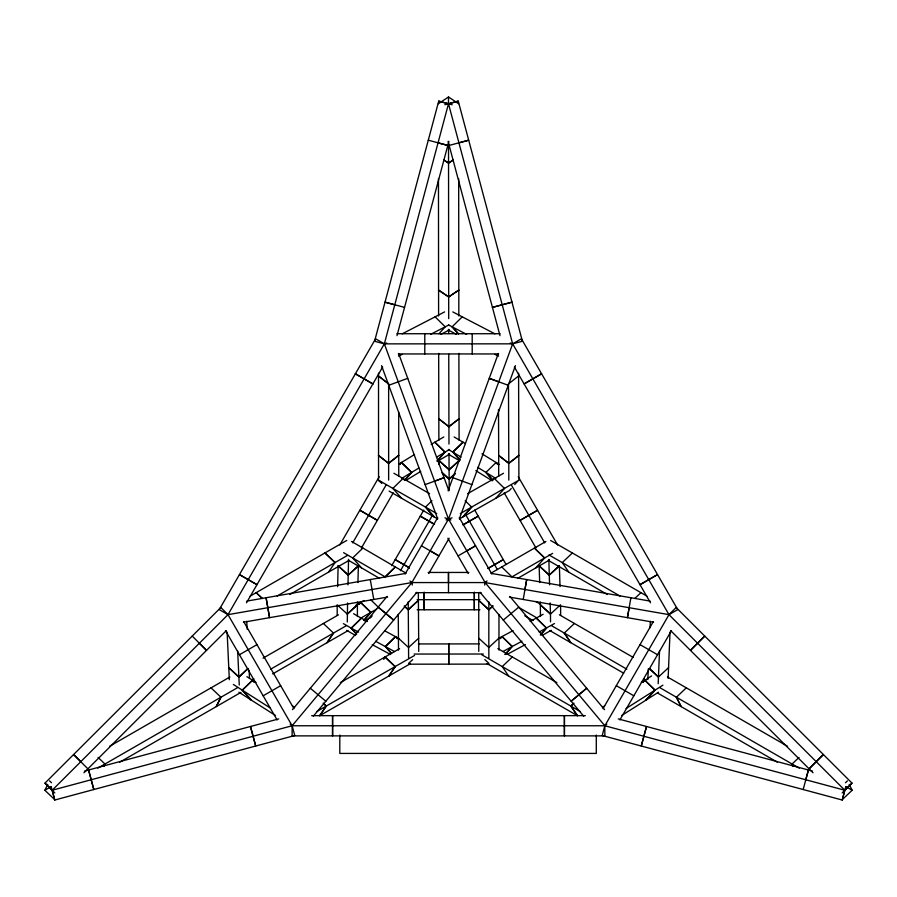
<?xml version="1.0" encoding="UTF-8"?>
<svg xmlns="http://www.w3.org/2000/svg" width="897" height="897" viewBox="0 0 897 897"><rect width="100%" height="100%" fill="white"/><g stroke="black" fill="none" stroke-linecap="round" stroke-linejoin="round"><path stroke-width="1.35" d="M54.829 792.926L44.996 783.103L220.841 607.504L228.006 614.647L292.13 725.751L292.13 735.876L604.847 735.876L604.825 725.763L485.109 582.545L448.489 519.116L384.353 343.843L448.478 103.783L448.489 96.977L438.386 103.749M378.512 373.219L378.523 376.011L388.636 383.905L388.636 480.086M398.717 412.216L398.761 476.341M424.786 333.729L424.786 353.945M448.489 582.568L448.489 572.454L448.489 592.682M472.203 333.729L472.203 353.945M478.763 651.368L478.74 592.569M498.687 476.374L498.698 455.429L508.801 463.345L508.801 480.097M498.967 650.045L498.967 614.4M518.903 480.557L518.589 373.208M348.541 559.358L348.002 584.844M337.62 586.66L338.135 565.76L348.238 575.089L358.352 565.839L357.948 582.557M347.296 621.946L347.565 602.963M357.466 602.066L357.398 604.858L347.296 614.109L337.182 604.825L337.194 615.219M647.858 679.578L648.273 668.893M658.174 683.705L659.519 651.009M668.13 678.345L670.025 632.049M649.989 627.855L650.37 621.262M629.133 607.706L627.429 617.663L630.905 597.75M484.672 585.057L485.098 582.568L668.971 614.658L844.806 790.212L842.227 800.023L602.223 735.529L604.813 725.751L606.776 724.126M523.22 599.476L526.696 579.563L524.924 589.52M803.174 789.528L808.421 769.996L805.741 779.751M452.144 104.747L438.723 101.137L374.576 341.23L384.342 343.865L512.624 343.843L522.402 341.23L458.255 101.137L444.834 104.747M396.99 335.669L448.904 141.378M842.227 800.023L845.804 786.591M448.108 490.771L498.351 353.463M458.255 101.137L448.5 103.783L512.647 343.854L448.489 519.139L411.869 582.568L292.142 725.751L52.172 790.246L44.996 783.103M459.421 518.668L515.427 365.64M54.739 799.642L44.85 790.257L47.776 784.393M104.983 764.02L103.817 766.363L104.994 764.02L98.076 757.438M220.931 697.238L216.233 706.623L220.942 697.238L211.053 687.842M379.218 476.699L339.795 544.984M385.889 485.355L352.712 542.842M393.278 492.789L361.446 547.921M290.202 724.137L292.142 725.751L294.754 735.529L54.762 800.023L52.172 790.246L228.006 614.647L384.342 343.854L386.719 342.979M246.507 602.806L382.649 367.008M423.754 510.124L391.709 565.637M432.545 515.125L400.432 570.75M405.141 573.99L437.702 517.603M428.766 573.519L449.105 538.278M603.064 708.63L653.274 621.677M604.847 725.763L668.994 614.658M619.883 719.955L671.483 630.58M346.242 625.758L333.449 633.091L327.035 642.689L272.677 673.905M263.034 658.163L323.391 623.493L333.493 633.091L327.001 642.701L347.98 630.692M289.922 594.464L328.515 572.14L335.052 562.542L347.173 555.602M410.4 663.679L319.68 715.694L326.228 706.074L414.537 655.472M319.68 715.683L326.25 706.074L323.212 703.192L326.228 706.074L316.596 711.669M292.433 709.65L387.112 596.404M313.311 716.198L416.937 592.267M370.315 617.685L372.042 615.712L370.293 617.697L364.53 620.982M514.755 484.526L518.275 480.557L471.631 507.063L462.83 516.986L459.41 518.937M465.173 500.761L471.643 507.063L462.818 516.986L495.705 498.351L504.506 488.439L494.348 478.516L467.561 493.698M511.245 488.495L509.485 490.48L495.716 498.351M517.659 578.397L535.812 567.891L544.614 557.979L552.619 553.382M438.925 333.785L445.215 326.811L448.78 324.961M842.148 792.914L851.993 783.103L676.136 607.504L668.971 614.636L512.647 343.843L510.258 342.979M844.884 790.291L851.993 783.103M83.948 772.777L226.246 630.681M448.59 324.961L452.122 326.811L462.235 316.843L494.92 333.83M381.819 483.517L379.184 480.545L425.481 507.063L431.939 500.75M343.607 552.675L385.172 576.883L395.33 566.971L405.489 572.835M385.172 576.883L395.342 566.971L362.881 548.033L352.712 557.945L361.513 567.857L379.543 578.374M477.653 467.315L485.916 472.405L496.119 462.516L499.45 464.545M646.916 596.135L572.376 552.978L562.262 562.587L548.986 554.951M556.891 682.606L512.333 656.963L502.23 666.583L481.734 654.709M564.269 633.047L570.772 642.656L564.303 633.047L574.405 623.46M634.829 598.445L640.907 592.682M676.405 697.227L681.137 706.612L676.416 697.227L686.306 687.831M792.096 764.009L793.273 766.363L792.085 764.009L799.014 757.438M845.467 782.745L847.441 780.872M842.261 799.642L852.15 790.257L849.212 784.393M560.02 586.638L559.369 565.772L549.256 575.123L549.569 584.844M658.432 677.033L649.338 668.5L658.432 677.022L668.545 667.66M347.296 614.142L357.398 604.813L357.41 616.519M559.369 565.772L549.256 575.112L539.153 565.861L539.669 582.557M550.523 621.879L550.478 614.097L560.58 604.757M408.617 663.376L412.665 659.654M498.945 638.159L488.831 647.466L488.854 658.028M358.352 565.828L348.238 575.1L338.135 565.772M503.307 620.074L518.814 607.101M485.109 582.545L487.049 580.931M518.589 376L508.476 383.905L508.801 463.334L518.915 455.429L508.801 463.334L498.698 455.441L498.508 409.458M602.448 707.307L604.656 705.861M641.344 682.426L651.603 675.946M626.084 708.495L662.939 685.151M621.722 715.47L658.488 692.215M414.537 454.521L399.21 463.861M431.188 444.363L443.824 436.962M418.787 468.055L401.542 478.516M436.637 457.156L449.487 449.475M406.442 480.119L420.727 471.407M239.454 654.732L256.957 644.629M458.053 555.905L475.567 545.791L466.799 550.836M263.157 695.803L280.671 685.689M491.567 572.835L545.892 541.485M544.614 557.979L534.433 548.067L544.602 557.979L511.94 576.883L501.771 566.971M512.647 343.843L521.392 338.786L677.751 609.601L668.983 614.636M437.265 461.35L449.666 454.207M277.162 596.012L335.063 562.542L324.961 552.922L346.769 540.431M399.591 648.654L340.322 682.628M109.602 746.282L229.901 676.988M44.85 790.257L50.849 786.804M97.795 768.157L237.436 687.741M251.508 680.24L253.907 678.85M270.715 669.151L333.493 633.091M119.615 762.271L240.968 692.383M328.504 572.151L349.101 560.356M494.348 478.516L503.52 473.268M460.284 513.589L471.643 507.063M323.357 623.505L338.483 614.826M535.812 567.891L549.558 560.008M250.162 596.135L324.949 552.933L335.063 562.542M356.008 605.172L364.16 600.53M360.269 618.414L376.639 609.108M543.145 614.277L530.228 621.408M554.436 623.561L539.131 632.004M542.203 635.412L551.24 630.277M498.575 638.429L513.062 630.625M502.959 651.502L521.964 641.22M507.029 654.44L525.429 644.573M435.112 316.843L444.598 311.909M440.965 334.312L449.274 329.995M402.215 333.83L435.112 316.843L445.215 326.811L430.594 334.357M398.515 356.165L402.069 354.405M407.743 378.343L388.749 385.284M434.597 481.162L444.093 477.675L425.1 484.627M446.123 519.991L452.054 517.827M458.939 142.847L468.694 140.201L449.162 145.426M84.52 771.084L278.743 718.901M246.854 601.102L406.005 573.329M227.995 614.658L411.869 582.568L485.109 582.568M243.457 622.226L387.504 597.077M418.294 643.956L479.189 643.9M414.167 654.07L483.315 654.014M408.64 664.184L488.876 664.116M396.9 333.729L500.089 333.729M398.29 353.945L498.698 353.945M428.149 572.454L468.839 572.454M415.939 592.682L481.05 592.682M417.127 599.678L479.973 599.667M417.183 609.781L479.895 609.781M311.651 715.66L585.326 715.649M292.142 725.763L604.825 725.763L844.795 790.246M490.984 573.329L650.134 601.102M509.485 597.077L653.521 622.226M438.039 142.847L447.816 145.426L428.284 140.201M394.77 304.801L385.015 302.166L404.547 307.379M618.246 718.901L812.458 771.084M438.723 101.137L448.478 103.783M498.732 381.83L489.246 378.343L508.24 385.284M471.889 484.627L452.895 477.675M450.866 520.002L444.934 517.827M495.054 354.405L498.586 356.165M452.122 326.811L458.434 333.785L452.122 326.811L466.653 334.357M452.806 311.909L462.235 316.843M448.164 329.995L456.416 334.312M367.49 621.486L361.39 618.201L351.265 628.135L343.394 623.639M384.555 630.703L398.963 638.507M358.587 632.082L351.265 628.135L361.39 618.212L353.553 613.716M375.652 641.299L394.557 651.57M372.266 644.651L390.554 654.518M409.413 567.846L395.196 559.605L409.424 567.823L407.249 566.523M429.607 493.698L393.906 473.257M389.13 491.119L437.691 518.937M550.635 540.476L572.364 552.978M548.302 560.401L568.833 572.196L562.262 562.587L619.973 596.023M508.79 676.192L577.444 715.694L570.873 706.085L502.23 666.583L508.778 676.192L487.093 663.612M346.657 630.344L355.604 635.48M227.995 614.647L219.238 609.601L375.596 338.786L384.342 343.854M425.47 507.063L434.305 516.986L425.481 507.063L436.761 513.589M640.032 644.629L657.535 654.732M667.503 676.977L787.521 746.27M559.358 614.77L633.271 657.456M535.778 601.483L540.555 604.242M846.174 786.804L852.15 790.257M421.422 545.791L438.936 555.905L430.179 550.848M659.957 687.73L799.272 768.157M551.565 625.702L626.768 669.14M643.519 678.838L645.918 680.229M518.444 607.247L537.55 618.28M524.767 615.768L533.132 620.601M549.895 630.613L623.662 673.198M657.636 693.045L777.52 762.271M616.317 685.689L633.831 695.803M568.821 572.196L607.291 594.487M351.501 541.452L362.881 548.022M349 560.625L361.513 567.857M497.88 648.587L512.333 656.974M454.117 436.951L465.453 443.623M448.41 449.464L461.136 457.145M448.343 454.207L459.499 460.688M580.471 711.68L570.851 706.085L573.889 703.203L570.873 706.085L577.433 715.683M485.905 472.405L492.958 480.332L485.916 472.405L495.94 478.516M481.969 453.792L496.119 462.516L497.88 464.489L496.108 462.504M475.836 470.667L492.352 480.848M246.91 676.663L255.97 682.426M233.321 684.445L269.907 707.755M238.95 692.226L275.469 715.47M292.411 705.861L294.597 707.307M448.489 96.977L458.602 103.738M388.636 383.916L378.523 376.011L378.556 480.557L380.586 482.138M310.317 688.257L325.824 701.23M409.929 580.942L411.869 582.557L412.306 585.057M439.003 460.553L449.117 469.736L459.23 460.531L449.117 469.736L439.003 460.553L439.037 464.545M539.153 565.85L549.256 575.123L548.874 559.403M550.13 602.93L550.478 614.064L540.364 604.813L540.274 602.033M478.718 638.171L488.831 647.466L488.843 601.876M484.829 659.587L488.876 663.309M398.257 614.434L398.447 638.227L408.561 647.511L408.606 658.084M550.478 614.097L540.364 604.78L540.442 616.463M49.537 780.872L51.51 782.745M370.663 599.689L378.983 607.796M80.775 761.654L73.61 754.534L87.895 768.841M192.227 636.074L206.512 650.381L199.403 643.205M670.732 630.681L813.041 772.777M459.959 459.993L452.873 452.054L463.043 442.143L452.884 452.054L459.914 459.97M404.771 480.489L403.011 478.505L392.852 488.428L401.654 498.34M509.866 596.404L604.556 709.65M480.052 592.267L583.678 716.198M514.34 367.008L650.482 602.806M474.726 510.113L506.076 564.426M465.24 513.914L497.364 569.55M459.286 517.603L491.836 573.99M447.883 538.278L468.223 573.519M243.715 621.677L293.913 708.63M225.506 630.58L277.106 719.955M518.253 476.711L537.572 510.292L520.058 520.395L535.969 547.955M557.62 545.04L537.572 510.281L520.047 520.383L504.181 492.801M511.57 485.367L544.703 542.876M398.627 353.463L448.881 490.771M381.561 365.64L437.568 518.668M51.174 786.591L54.762 800.023M448.085 141.378L499.999 335.669M370.293 579.563L373.769 599.476M246.709 621.251L247.202 629.178M237.671 651.009L239.264 685.05M227.12 632.06L229.329 679.702M249.131 670.227L249.489 678.244M448.993 453.523L449.218 489.986M418.664 638.193L418.338 592.558M560.591 606.058L560.647 615.151M418.72 651.424L418.664 638.204L408.561 647.511L408.225 601.876M398.447 638.216L398.492 650.112M458.883 353.362L459.096 440.248M448.758 354.281L448.971 444.06M438.88 440.27L438.667 353.373M458.681 178.615L458.827 315.946M448.522 143.722L448.713 318.648M448.724 329.345L448.724 333.505M438.465 178.626L438.599 315.957M596.292 735.047L596.292 753.424L339.795 753.424L339.795 735.047M332.574 725.763L332.574 735.876L332.574 715.649L332.574 725.763M564.415 715.649L564.415 735.876L564.415 715.649M424.169 599.678L424.158 609.781L424.146 592.098L424.169 599.678M448.747 643.911L448.758 664.128L448.735 643.911M474.334 599.667L474.322 609.781L474.345 592.087L474.334 599.667M643.855 736.246L641.277 746.024L646.524 726.503L643.855 736.246M385.093 657.03L383.636 659.172L385.082 657.041L395.196 666.65L388.648 676.248L395.185 666.65L385.093 657.03M360.684 602.504L358.957 604.477L360.717 602.492L370.876 612.393L363.935 620.309L370.876 612.393L360.684 602.504M502.028 636.556L500.268 638.541L502.028 636.556L512.165 646.479L505.112 654.429L512.165 646.479L502.028 636.556M546.486 628.057L540.33 635.009L546.531 628.057L536.361 618.123L546.531 628.057M401.441 462.516L399.692 464.489L401.464 462.504L411.656 472.405L404.625 480.321L411.656 472.405L401.441 462.516M444.968 452.077L437.074 460.98L444.979 452.077L434.81 442.154L444.968 452.077M644.808 680.218L643.014 682.202L644.82 680.229L655.034 690.141L646.042 700.052L655.034 690.141L644.808 680.218M697.574 643.194L690.466 650.381L704.762 636.074L697.586 643.205M816.203 761.643L809.094 768.841L823.379 754.534L816.192 761.643M395.532 636.635L385.407 646.569L391.563 653.521L385.385 646.569L395.521 636.635L397.293 638.619L395.521 636.635M252.528 680.229L242.313 690.141L251.306 700.064L242.302 690.141L252.528 680.229L254.322 682.213L252.528 680.229M247.998 668.5L238.905 677.044L228.791 667.682L238.905 677.033L247.998 668.5M418.361 600.418L408.247 609.736L404.211 606.013L408.247 609.725L418.361 600.407M492.913 606.013L488.865 609.736L478.763 600.429L488.865 609.725L492.913 606.002M455.25 473.549L449.184 479.088L442.109 472.641L449.184 479.065L455.25 473.538M578.89 694.715L571.154 701.23L586.672 688.257L578.89 694.715M398.694 455.396L388.58 463.323L378.478 455.429L388.58 463.323L398.694 455.418M459.029 418.798L448.915 426.68L438.812 418.821L448.915 426.68L459.029 418.787M458.793 290.112L448.691 296.907L438.577 290.135L448.691 296.907L458.793 290.112M453.041 160.081L448.545 163.097L444.06 160.092L448.545 163.097L453.041 160.081M503.295 559.593L487.979 568.463L503.295 559.593M469.434 521.157L462.886 524.992L478.213 516.156L469.434 521.157M648.766 579.619L640.021 584.698L657.535 574.585L648.766 579.619M532.852 378.848L524.106 383.916L541.609 373.802L532.852 378.848M511.974 302.166L492.442 307.379L511.974 302.166M429.069 521.157L420.278 516.167L434.507 524.375L429.069 521.157M372.883 383.916L355.369 373.802L372.883 383.916M377.39 520.361L359.876 510.247L377.379 520.372M248.211 579.63L239.454 574.585L256.968 584.698L248.211 579.63M385.934 613.582L378.175 607.101L393.682 620.074L385.934 613.582M262.26 598.456L256.183 592.693L262.272 598.445M356.535 634.089L351.22 628.135L356.546 634.089M253.111 736.258L250.465 726.503L255.712 746.024L253.111 736.258M91.214 779.751L88.568 769.996L93.815 789.528L91.214 779.751M267.833 607.706L266.084 597.75L269.56 617.663L267.833 607.706"/></g></svg>
